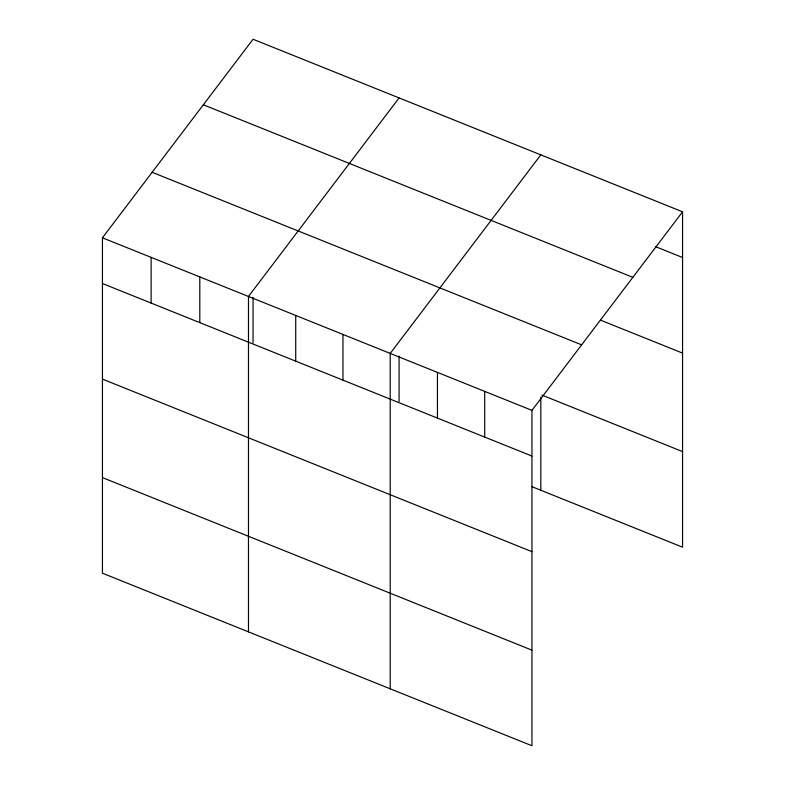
<?xml version="1.0" encoding="UTF-8"?>
<svg xmlns="http://www.w3.org/2000/svg" width="785" height="785" viewBox="0 0 785 785"><rect width="100%" height="100%" fill="white"/><g stroke="black" fill="none" stroke-linecap="round" stroke-linejoin="round"><path stroke-width="1.18" d="M682.558 211.803L531.945 410.359L531.945 745.75L102.442 573.197L102.442 237.806L253.055 39.25L682.558 211.803L682.558 547.194L531.818 486.631M399.084 97.919L248.472 296.475L248.472 631.866M540.816 154.861L390.214 353.417L390.214 688.808M655.553 246.657L682.558 257.509M203.354 104.778L632.857 277.331M600.437 320.113L682.558 353.103M152.143 172.288L581.646 344.841M541.944 395.1L682.558 451.591M102.442 237.806L531.945 410.359M102.442 283.513L531.945 456.065M102.442 379.106L531.945 551.659M102.442 477.604L531.945 650.157M540.816 397.102L540.816 490.252M484.698 391.381L484.698 437.088M437.451 372.404L437.451 418.101M399.084 356.096L399.084 401.439M342.966 334.439L342.966 380.146M295.719 315.462L295.719 361.159M253.055 297.427L253.055 342.77M199.802 276.919L199.802 322.625M151.122 257.362L151.122 303.069"/></g></svg>
